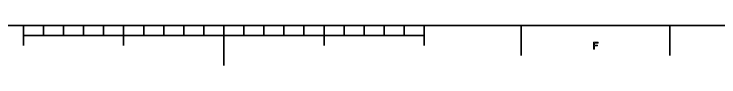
# Model space of a CAD drawing. Extents: x 0 to 1189, y 0 to 841.
# Drawn here: x 489.8 to 841.6, y 0 to 20 of the extents above; entities that cross this region are included whole.
import ezdxf

# ---------------------------------------------------------------- set-up
doc = ezdxf.new("R2010")
doc.units = 0

msp = doc.modelspace()

# ---------------------------------------------------------------- linework, layer by layer
at = {"color": 7, "lineweight": 35}
for p, q in [((20, 20), (1169, 20)), ((594.5, 20), (594.5, 0)), ((494.5, 15), (694.5, 15))]:
    msp.add_line(p, q, dxfattribs=at)
at = {"color": 7, "lineweight": 35, "ltscale": 0.25}
for p, q in [((494.5, 20), (494.5, 10)), ((544.5, 20), (544.5, 10)), ((644.5, 20), (644.5, 10)), ((694.5, 20), (694.5, 10))]:
    msp.add_line(p, q, dxfattribs=at)
at = {"color": 7, "lineweight": 35, "ltscale": 0.125}
for p, q in [((504.5, 20), (504.5, 15)), ((514.5, 20), (514.5, 15)), ((524.5, 20), (524.5, 15)), ((534.5, 20), (534.5, 15)), ((554.5, 20), (554.5, 15)), ((564.5, 20), (564.5, 15)), ((574.5, 20), (574.5, 15)), ((584.5, 20), (584.5, 15)), ((604.5, 20), (604.5, 15)), ((614.5, 20), (614.5, 15)), ((624.5, 20), (624.5, 15)), ((634.5, 20), (634.5, 15)), ((654.5, 20), (654.5, 15)), ((664.5, 20), (664.5, 15)), ((674.5, 20), (674.5, 15)), ((684.5, 20), (684.5, 15))]:
    msp.add_line(p, q, dxfattribs=at)
at = {"color": 7, "lineweight": 35, "ltscale": 0.375}
for p, q in [((742.900024, 20), (742.900024, 5)), ((817.099976, 20), (817.099976, 5))]:
    msp.add_line(p, q, dxfattribs=at)
at = {"color": 7, "lineweight": 13}
msp.add_lwpolyline([(778.966125, 8.166786), (779.435181, 8.166786), (779.435181, 9.775576), (780.907776, 9.775576), (780.907776, 10.194164), (779.435181, 10.194164), (779.435181, 11.243155), (781.245667, 11.243155), (781.245667, 11.666786), (778.966125, 11.666786)], close=True, dxfattribs=at)

doc.saveas('drawing.dxf')
